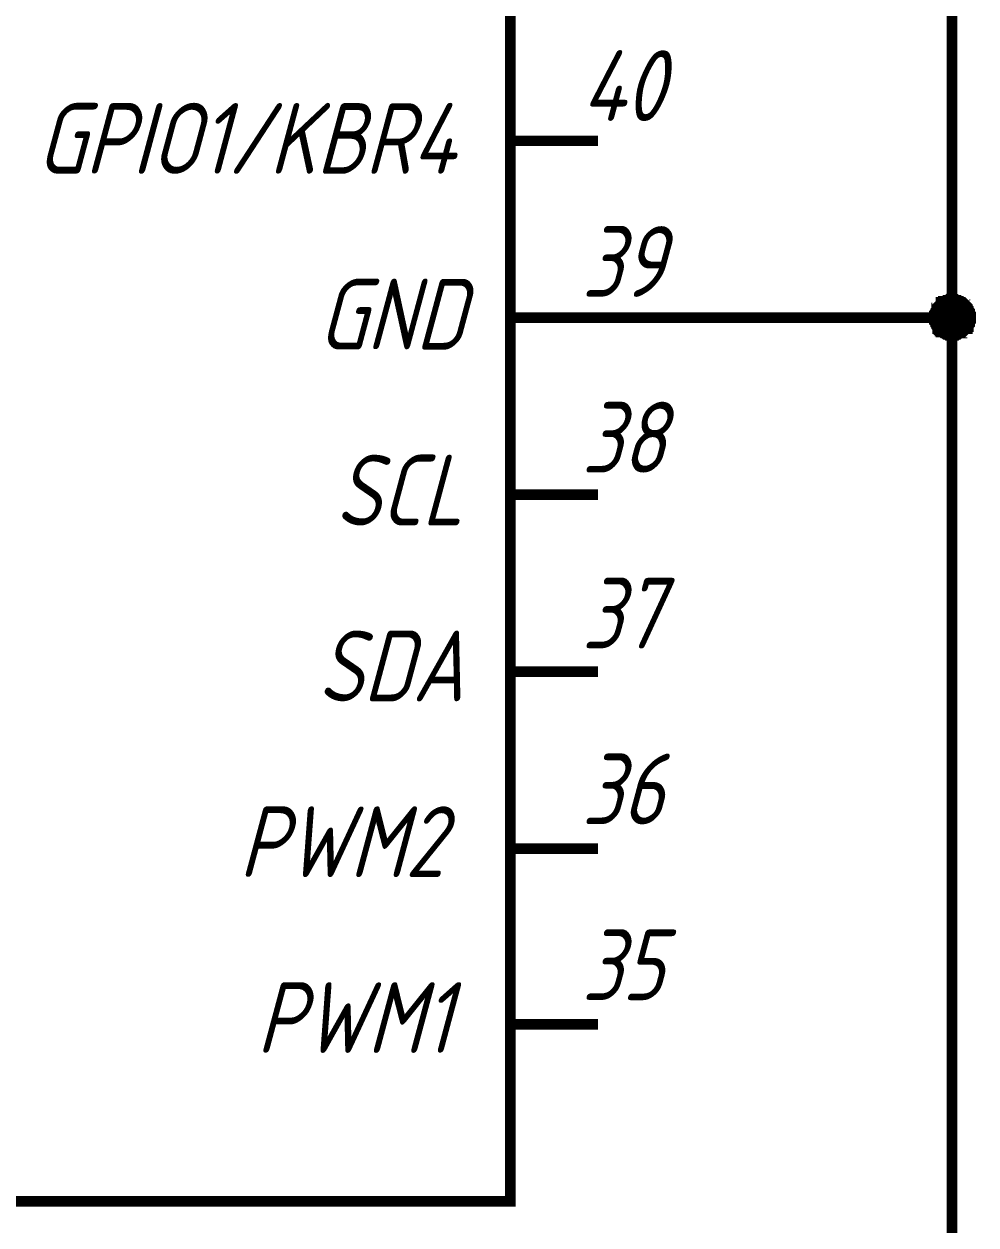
# Model space of a CAD drawing. Extents: x 260 to 1101, y 70 to 664.
# Drawn here: x 890.27 to 917.17, y 391.13 to 425.08 of the extents above; entities that cross this region are included whole.
import ezdxf

# ---------------------------------------------------------------- set-up
doc = ezdxf.new("R2010")
doc.units = 0
doc.header["$MEASUREMENT"] = 0
doc.layers.add('Sheet', color=255, linetype='CONTINUOUS')
doc.styles.add('GOST type A0', font='', dxfattribs={"oblique": 15, "height": 3.5})
doc.styles.get('GOST type A0').set_extended_font_data('GOST type A')

msp = doc.modelspace()

# ---------------------------------------------------------------- linework, layer by layer
at = {"layer": 'Sheet', "const_width": 0.3}
msp.add_lwpolyline([(846.521, 566.796), (904.006, 566.796), (904.006, 391.796), (846.521, 391.796), (846.521, 566.796)], close=True, dxfattribs=at)
at = {"layer": 'Sheet'}
for points, const_width in [([(906.49, 441.783), (916.49, 441.783), (916.49, 416.774), (916.49, 386.794)], 0.3), ([(904.006, 421.776), (906.49, 421.776)], 0.3), ([(915.993, 416.774), (915.993, 416.805), (915.993, 416.836), (915.993, 416.836), (915.993, 416.867), (915.993, 416.898), (916.024, 416.929), (916.024, 416.96), (916.024, 416.96), (916.055, 416.991), (916.055, 417.022), (916.055, 417.053), (916.087, 417.053), (916.087, 417.084), (916.118, 417.115), (916.118, 417.115), (916.149, 417.147), (916.149, 417.147), (916.18, 417.178), (916.18, 417.209), (916.211, 417.209), (916.242, 417.209), (916.242, 417.24), (916.273, 417.24), (916.304, 417.271), (916.304, 417.271), (916.335, 417.271), (916.366, 417.271), (916.397, 417.302), (916.428, 417.302), (916.428, 417.302), (916.459, 417.302), (916.49, 417.302)], 0.3), ([(915.993, 416.774), (915.993, 416.805), (915.993, 416.836), (915.993, 416.836), (915.993, 416.867), (915.993, 416.898), (916.024, 416.929), (916.024, 416.96), (916.024, 416.96), (916.055, 416.991), (916.055, 417.022), (916.055, 417.053), (916.087, 417.053), (916.087, 417.084), (916.118, 417.115), (916.118, 417.115), (916.149, 417.147), (916.149, 417.147), (916.18, 417.178), (916.18, 417.209), (916.211, 417.209), (916.242, 417.209), (916.242, 417.24), (916.273, 417.24), (916.304, 417.271), (916.304, 417.271), (916.335, 417.271), (916.366, 417.271), (916.397, 417.302), (916.428, 417.302), (916.428, 417.302), (916.459, 417.302), (916.49, 417.302)], 0.3), ([(915.993, 416.774), (915.993, 416.805), (915.993, 416.836), (915.993, 416.836), (915.993, 416.867), (915.993, 416.898), (916.024, 416.929), (916.024, 416.96), (916.024, 416.96), (916.055, 416.991), (916.055, 417.022), (916.055, 417.053), (916.087, 417.053), (916.087, 417.084), (916.118, 417.115), (916.118, 417.115), (916.149, 417.147), (916.149, 417.147), (916.18, 417.178), (916.18, 417.209), (916.211, 417.209), (916.242, 417.209), (916.242, 417.24), (916.273, 417.24), (916.304, 417.271), (916.304, 417.271), (916.335, 417.271), (916.366, 417.271), (916.397, 417.302), (916.428, 417.302), (916.428, 417.302), (916.459, 417.302), (916.49, 417.302)], 0.3), ([(915.993, 416.774), (915.993, 416.805), (915.993, 416.836), (915.993, 416.836), (915.993, 416.867), (915.993, 416.898), (916.024, 416.929), (916.024, 416.96), (916.024, 416.96), (916.055, 416.991), (916.055, 417.022), (916.055, 417.053), (916.087, 417.053), (916.087, 417.084), (916.118, 417.115), (916.118, 417.115), (916.149, 417.147), (916.149, 417.147), (916.18, 417.178), (916.18, 417.209), (916.211, 417.209), (916.242, 417.209), (916.242, 417.24), (916.273, 417.24), (916.304, 417.271), (916.304, 417.271), (916.335, 417.271), (916.366, 417.271), (916.397, 417.302), (916.428, 417.302), (916.428, 417.302), (916.459, 417.302), (916.49, 417.302)], 0.3), ([(915.993, 416.774), (915.993, 416.805), (915.993, 416.836), (915.993, 416.836), (915.993, 416.867), (915.993, 416.898), (916.024, 416.929), (916.024, 416.96), (916.024, 416.96), (916.055, 416.991), (916.055, 417.022), (916.055, 417.053), (916.087, 417.053), (916.087, 417.084), (916.118, 417.115), (916.118, 417.115), (916.149, 417.147), (916.149, 417.147), (916.18, 417.178), (916.18, 417.209), (916.211, 417.209), (916.242, 417.209), (916.242, 417.24), (916.273, 417.24), (916.304, 417.271), (916.304, 417.271), (916.335, 417.271), (916.366, 417.271), (916.397, 417.302), (916.428, 417.302), (916.428, 417.302), (916.459, 417.302), (916.49, 417.302)], 0.0991), ([(915.993, 416.774), (915.993, 416.805), (915.993, 416.836), (915.993, 416.836), (915.993, 416.867), (915.993, 416.898), (916.024, 416.929), (916.024, 416.96), (916.024, 416.96), (916.055, 416.991), (916.055, 417.022), (916.055, 417.053), (916.087, 417.053), (916.087, 417.084), (916.118, 417.115), (916.118, 417.115), (916.149, 417.147), (916.149, 417.147), (916.18, 417.178), (916.18, 417.209), (916.211, 417.209), (916.242, 417.209), (916.242, 417.24), (916.273, 417.24), (916.304, 417.271), (916.304, 417.271), (916.335, 417.271), (916.366, 417.271), (916.397, 417.302), (916.428, 417.302), (916.428, 417.302), (916.459, 417.302), (916.49, 417.302)], 0.0991), ([(915.993, 416.774), (915.993, 416.805), (915.993, 416.836), (915.993, 416.836), (915.993, 416.867), (915.993, 416.898), (916.024, 416.929), (916.024, 416.96), (916.024, 416.96), (916.055, 416.991), (916.055, 417.022), (916.055, 417.053), (916.087, 417.053), (916.087, 417.084), (916.118, 417.115), (916.118, 417.115), (916.149, 417.147), (916.149, 417.147), (916.18, 417.178), (916.18, 417.209), (916.211, 417.209), (916.242, 417.209), (916.242, 417.24), (916.273, 417.24), (916.304, 417.271), (916.304, 417.271), (916.335, 417.271), (916.366, 417.271), (916.397, 417.302), (916.428, 417.302), (916.428, 417.302), (916.459, 417.302), (916.49, 417.302)], 0.0991), ([(915.993, 416.774), (915.993, 416.805), (915.993, 416.836), (915.993, 416.836), (915.993, 416.867), (915.993, 416.898), (916.024, 416.929), (916.024, 416.96), (916.024, 416.96), (916.055, 416.991), (916.055, 417.022), (916.055, 417.053), (916.087, 417.053), (916.087, 417.084), (916.118, 417.115), (916.118, 417.115), (916.149, 417.147), (916.149, 417.147), (916.18, 417.178), (916.18, 417.209), (916.211, 417.209), (916.242, 417.209), (916.242, 417.24), (916.273, 417.24), (916.304, 417.271), (916.304, 417.271), (916.335, 417.271), (916.366, 417.271), (916.397, 417.302), (916.428, 417.302), (916.428, 417.302), (916.459, 417.302), (916.49, 417.302)], 0.0991), ([(916.49, 417.302), (916.49, 417.302)], 0.3), ([(916.49, 417.302), (916.521, 417.302), (916.552, 417.302), (916.552, 417.302), (916.583, 417.302), (916.615, 417.271), (916.646, 417.271), (916.677, 417.271), (916.677, 417.271), (916.708, 417.24), (916.739, 417.24), (916.77, 417.209), (916.77, 417.209), (916.801, 417.209), (916.832, 417.178), (916.832, 417.147), (916.863, 417.147), (916.863, 417.115), (916.894, 417.115), (916.925, 417.084), (916.925, 417.053), (916.925, 417.053), (916.956, 417.022), (916.956, 416.991), (916.987, 416.96), (916.987, 416.96), (916.987, 416.929), (916.987, 416.898), (917.018, 416.867), (917.018, 416.836), (917.018, 416.836), (917.018, 416.805), (917.018, 416.774)], 0.3), ([(916.49, 417.302), (916.49, 417.302)], 0.3), ([(916.49, 417.302), (916.521, 417.302), (916.552, 417.302), (916.552, 417.302), (916.583, 417.302), (916.615, 417.271), (916.646, 417.271), (916.677, 417.271), (916.677, 417.271), (916.708, 417.24), (916.739, 417.24), (916.77, 417.209), (916.77, 417.209), (916.801, 417.209), (916.832, 417.178), (916.832, 417.147), (916.863, 417.147), (916.863, 417.115), (916.894, 417.115), (916.925, 417.084), (916.925, 417.053), (916.925, 417.053), (916.956, 417.022), (916.956, 416.991), (916.987, 416.96), (916.987, 416.96), (916.987, 416.929), (916.987, 416.898), (917.018, 416.867), (917.018, 416.836), (917.018, 416.836), (917.018, 416.805), (917.018, 416.774)], 0.3), ([(916.49, 417.302), (916.49, 417.302)], 0.3), ([(916.49, 417.302), (916.521, 417.302), (916.552, 417.302), (916.552, 417.302), (916.583, 417.302), (916.615, 417.271), (916.646, 417.271), (916.677, 417.271), (916.677, 417.271), (916.708, 417.24), (916.739, 417.24), (916.77, 417.209), (916.77, 417.209), (916.801, 417.209), (916.832, 417.178), (916.832, 417.147), (916.863, 417.147), (916.863, 417.115), (916.894, 417.115), (916.925, 417.084), (916.925, 417.053), (916.925, 417.053), (916.956, 417.022), (916.956, 416.991), (916.987, 416.96), (916.987, 416.96), (916.987, 416.929), (916.987, 416.898), (917.018, 416.867), (917.018, 416.836), (917.018, 416.836), (917.018, 416.805), (917.018, 416.774)], 0.3), ([(916.49, 417.302), (916.49, 417.302)], 0.3), ([(916.49, 417.302), (916.521, 417.302), (916.552, 417.302), (916.552, 417.302), (916.583, 417.302), (916.615, 417.271), (916.646, 417.271), (916.677, 417.271), (916.677, 417.271), (916.708, 417.24), (916.739, 417.24), (916.77, 417.209), (916.77, 417.209), (916.801, 417.209), (916.832, 417.178), (916.832, 417.147), (916.863, 417.147), (916.863, 417.115), (916.894, 417.115), (916.925, 417.084), (916.925, 417.053), (916.925, 417.053), (916.956, 417.022), (916.956, 416.991), (916.987, 416.96), (916.987, 416.96), (916.987, 416.929), (916.987, 416.898), (917.018, 416.867), (917.018, 416.836), (917.018, 416.836), (917.018, 416.805), (917.018, 416.774)], 0.3), ([(916.49, 417.302), (916.49, 417.302)], 0.0991), ([(916.49, 417.302), (916.521, 417.302), (916.552, 417.302), (916.552, 417.302), (916.583, 417.302), (916.615, 417.271), (916.646, 417.271), (916.677, 417.271), (916.677, 417.271), (916.708, 417.24), (916.739, 417.24), (916.77, 417.209), (916.77, 417.209), (916.801, 417.209), (916.832, 417.178), (916.832, 417.147), (916.863, 417.147), (916.863, 417.115), (916.894, 417.115), (916.925, 417.084), (916.925, 417.053), (916.925, 417.053), (916.956, 417.022), (916.956, 416.991), (916.987, 416.96), (916.987, 416.96), (916.987, 416.929), (916.987, 416.898), (917.018, 416.867), (917.018, 416.836), (917.018, 416.836), (917.018, 416.805), (917.018, 416.774)], 0.0991), ([(916.49, 417.302), (916.49, 417.302)], 0.0991), ([(916.49, 417.302), (916.521, 417.302), (916.552, 417.302), (916.552, 417.302), (916.583, 417.302), (916.615, 417.271), (916.646, 417.271), (916.677, 417.271), (916.677, 417.271), (916.708, 417.24), (916.739, 417.24), (916.77, 417.209), (916.77, 417.209), (916.801, 417.209), (916.832, 417.178), (916.832, 417.147), (916.863, 417.147), (916.863, 417.115), (916.894, 417.115), (916.925, 417.084), (916.925, 417.053), (916.925, 417.053), (916.956, 417.022), (916.956, 416.991), (916.987, 416.96), (916.987, 416.96), (916.987, 416.929), (916.987, 416.898), (917.018, 416.867), (917.018, 416.836), (917.018, 416.836), (917.018, 416.805), (917.018, 416.774)], 0.0991), ([(916.49, 417.302), (916.49, 417.302)], 0.0991), ([(916.49, 417.302), (916.521, 417.302), (916.552, 417.302), (916.552, 417.302), (916.583, 417.302), (916.615, 417.271), (916.646, 417.271), (916.677, 417.271), (916.677, 417.271), (916.708, 417.24), (916.739, 417.24), (916.77, 417.209), (916.77, 417.209), (916.801, 417.209), (916.832, 417.178), (916.832, 417.147), (916.863, 417.147), (916.863, 417.115), (916.894, 417.115), (916.925, 417.084), (916.925, 417.053), (916.925, 417.053), (916.956, 417.022), (916.956, 416.991), (916.987, 416.96), (916.987, 416.96), (916.987, 416.929), (916.987, 416.898), (917.018, 416.867), (917.018, 416.836), (917.018, 416.836), (917.018, 416.805), (917.018, 416.774)], 0.0991), ([(916.49, 417.302), (916.49, 417.302)], 0.0991), ([(916.49, 417.302), (916.521, 417.302), (916.552, 417.302), (916.552, 417.302), (916.583, 417.302), (916.615, 417.271), (916.646, 417.271), (916.677, 417.271), (916.677, 417.271), (916.708, 417.24), (916.739, 417.24), (916.77, 417.209), (916.77, 417.209), (916.801, 417.209), (916.832, 417.178), (916.832, 417.147), (916.863, 417.147), (916.863, 417.115), (916.894, 417.115), (916.925, 417.084), (916.925, 417.053), (916.925, 417.053), (916.956, 417.022), (916.956, 416.991), (916.987, 416.96), (916.987, 416.96), (916.987, 416.929), (916.987, 416.898), (917.018, 416.867), (917.018, 416.836), (917.018, 416.836), (917.018, 416.805), (917.018, 416.774)], 0.0991), ([(904.006, 416.774), (906.49, 416.774)], 0.3), ([(906.49, 416.774), (916.49, 416.774)], 0.3), ([(916.49, 416.277), (916.459, 416.277), (916.428, 416.277), (916.428, 416.277), (916.397, 416.277), (916.366, 416.277), (916.335, 416.308), (916.304, 416.308), (916.304, 416.308), (916.273, 416.339), (916.242, 416.339), (916.242, 416.339), (916.211, 416.37), (916.18, 416.37), (916.18, 416.401), (916.149, 416.401), (916.149, 416.432), (916.118, 416.432), (916.118, 416.463), (916.087, 416.463), (916.087, 416.494), (916.055, 416.525), (916.055, 416.525), (916.055, 416.556), (916.024, 416.587), (916.024, 416.587), (916.024, 416.618), (915.993, 416.649), (915.993, 416.681), (915.993, 416.712), (915.993, 416.712), (915.993, 416.743), (915.993, 416.774)], 0.3), ([(915.993, 416.774), (915.993, 416.774)], 0.3), ([(916.49, 416.277), (916.459, 416.277), (916.428, 416.277), (916.428, 416.277), (916.397, 416.277), (916.366, 416.277), (916.335, 416.308), (916.304, 416.308), (916.304, 416.308), (916.273, 416.339), (916.242, 416.339), (916.242, 416.339), (916.211, 416.37), (916.18, 416.37), (916.18, 416.401), (916.149, 416.401), (916.149, 416.432), (916.118, 416.432), (916.118, 416.463), (916.087, 416.463), (916.087, 416.494), (916.055, 416.525), (916.055, 416.525), (916.055, 416.556), (916.024, 416.587), (916.024, 416.587), (916.024, 416.618), (915.993, 416.649), (915.993, 416.681), (915.993, 416.712), (915.993, 416.712), (915.993, 416.743), (915.993, 416.774)], 0.3), ([(915.993, 416.774), (915.993, 416.774)], 0.3), ([(916.49, 416.277), (916.459, 416.277), (916.428, 416.277), (916.428, 416.277), (916.397, 416.277), (916.366, 416.277), (916.335, 416.308), (916.304, 416.308), (916.304, 416.308), (916.273, 416.339), (916.242, 416.339), (916.242, 416.339), (916.211, 416.37), (916.18, 416.37), (916.18, 416.401), (916.149, 416.401), (916.149, 416.432), (916.118, 416.432), (916.118, 416.463), (916.087, 416.463), (916.087, 416.494), (916.055, 416.525), (916.055, 416.525), (916.055, 416.556), (916.024, 416.587), (916.024, 416.587), (916.024, 416.618), (915.993, 416.649), (915.993, 416.681), (915.993, 416.712), (915.993, 416.712), (915.993, 416.743), (915.993, 416.774)], 0.3), ([(915.993, 416.774), (915.993, 416.774)], 0.3), ([(916.49, 416.277), (916.459, 416.277), (916.428, 416.277), (916.428, 416.277), (916.397, 416.277), (916.366, 416.277), (916.335, 416.308), (916.304, 416.308), (916.304, 416.308), (916.273, 416.339), (916.242, 416.339), (916.242, 416.339), (916.211, 416.37), (916.18, 416.37), (916.18, 416.401), (916.149, 416.401), (916.149, 416.432), (916.118, 416.432), (916.118, 416.463), (916.087, 416.463), (916.087, 416.494), (916.055, 416.525), (916.055, 416.525), (916.055, 416.556), (916.024, 416.587), (916.024, 416.587), (916.024, 416.618), (915.993, 416.649), (915.993, 416.681), (915.993, 416.712), (915.993, 416.712), (915.993, 416.743), (915.993, 416.774)], 0.3), ([(915.993, 416.774), (915.993, 416.774)], 0.3), ([(916.49, 416.277), (916.459, 416.277), (916.428, 416.277), (916.428, 416.277), (916.397, 416.277), (916.366, 416.277), (916.335, 416.308), (916.304, 416.308), (916.304, 416.308), (916.273, 416.339), (916.242, 416.339), (916.242, 416.339), (916.211, 416.37), (916.18, 416.37), (916.18, 416.401), (916.149, 416.401), (916.149, 416.432), (916.118, 416.432), (916.118, 416.463), (916.087, 416.463), (916.087, 416.494), (916.055, 416.525), (916.055, 416.525), (916.055, 416.556), (916.024, 416.587), (916.024, 416.587), (916.024, 416.618), (915.993, 416.649), (915.993, 416.681), (915.993, 416.712), (915.993, 416.712), (915.993, 416.743), (915.993, 416.774)], 0.0991), ([(915.993, 416.774), (915.993, 416.774)], 0.0991), ([(916.49, 416.277), (916.459, 416.277), (916.428, 416.277), (916.428, 416.277), (916.397, 416.277), (916.366, 416.277), (916.335, 416.308), (916.304, 416.308), (916.304, 416.308), (916.273, 416.339), (916.242, 416.339), (916.242, 416.339), (916.211, 416.37), (916.18, 416.37), (916.18, 416.401), (916.149, 416.401), (916.149, 416.432), (916.118, 416.432), (916.118, 416.463), (916.087, 416.463), (916.087, 416.494), (916.055, 416.525), (916.055, 416.525), (916.055, 416.556), (916.024, 416.587), (916.024, 416.587), (916.024, 416.618), (915.993, 416.649), (915.993, 416.681), (915.993, 416.712), (915.993, 416.712), (915.993, 416.743), (915.993, 416.774)], 0.0991), ([(915.993, 416.774), (915.993, 416.774)], 0.0991), ([(916.49, 416.277), (916.459, 416.277), (916.428, 416.277), (916.428, 416.277), (916.397, 416.277), (916.366, 416.277), (916.335, 416.308), (916.304, 416.308), (916.304, 416.308), (916.273, 416.339), (916.242, 416.339), (916.242, 416.339), (916.211, 416.37), (916.18, 416.37), (916.18, 416.401), (916.149, 416.401), (916.149, 416.432), (916.118, 416.432), (916.118, 416.463), (916.087, 416.463), (916.087, 416.494), (916.055, 416.525), (916.055, 416.525), (916.055, 416.556), (916.024, 416.587), (916.024, 416.587), (916.024, 416.618), (915.993, 416.649), (915.993, 416.681), (915.993, 416.712), (915.993, 416.712), (915.993, 416.743), (915.993, 416.774)], 0.0991), ([(915.993, 416.774), (915.993, 416.774)], 0.0991), ([(916.49, 416.277), (916.459, 416.277), (916.428, 416.277), (916.428, 416.277), (916.397, 416.277), (916.366, 416.277), (916.335, 416.308), (916.304, 416.308), (916.304, 416.308), (916.273, 416.339), (916.242, 416.339), (916.242, 416.339), (916.211, 416.37), (916.18, 416.37), (916.18, 416.401), (916.149, 416.401), (916.149, 416.432), (916.118, 416.432), (916.118, 416.463), (916.087, 416.463), (916.087, 416.494), (916.055, 416.525), (916.055, 416.525), (916.055, 416.556), (916.024, 416.587), (916.024, 416.587), (916.024, 416.618), (915.993, 416.649), (915.993, 416.681), (915.993, 416.712), (915.993, 416.712), (915.993, 416.743), (915.993, 416.774)], 0.0991), ([(915.993, 416.774), (915.993, 416.774)], 0.0991), ([(917.018, 416.774), (917.018, 416.743), (917.018, 416.712), (917.018, 416.712), (917.018, 416.681), (916.987, 416.649), (916.987, 416.618), (916.987, 416.587), (916.987, 416.587), (916.956, 416.556), (916.956, 416.525), (916.925, 416.525), (916.925, 416.494), (916.925, 416.463), (916.894, 416.463), (916.863, 416.432), (916.863, 416.432), (916.832, 416.401), (916.832, 416.401), (916.801, 416.37), (916.77, 416.37), (916.77, 416.339), (916.739, 416.339), (916.708, 416.339), (916.677, 416.308), (916.677, 416.308), (916.646, 416.308), (916.615, 416.277), (916.583, 416.277), (916.552, 416.277), (916.552, 416.277), (916.521, 416.277), (916.49, 416.277)], 0.3), ([(917.018, 416.774), (917.018, 416.743), (917.018, 416.712), (917.018, 416.712), (917.018, 416.681), (916.987, 416.649), (916.987, 416.618), (916.987, 416.587), (916.987, 416.587), (916.956, 416.556), (916.956, 416.525), (916.925, 416.525), (916.925, 416.494), (916.925, 416.463), (916.894, 416.463), (916.863, 416.432), (916.863, 416.432), (916.832, 416.401), (916.832, 416.401), (916.801, 416.37), (916.77, 416.37), (916.77, 416.339), (916.739, 416.339), (916.708, 416.339), (916.677, 416.308), (916.677, 416.308), (916.646, 416.308), (916.615, 416.277), (916.583, 416.277), (916.552, 416.277), (916.552, 416.277), (916.521, 416.277), (916.49, 416.277)], 0.3), ([(917.018, 416.774), (917.018, 416.743), (917.018, 416.712), (917.018, 416.712), (917.018, 416.681), (916.987, 416.649), (916.987, 416.618), (916.987, 416.587), (916.987, 416.587), (916.956, 416.556), (916.956, 416.525), (916.925, 416.525), (916.925, 416.494), (916.925, 416.463), (916.894, 416.463), (916.863, 416.432), (916.863, 416.432), (916.832, 416.401), (916.832, 416.401), (916.801, 416.37), (916.77, 416.37), (916.77, 416.339), (916.739, 416.339), (916.708, 416.339), (916.677, 416.308), (916.677, 416.308), (916.646, 416.308), (916.615, 416.277), (916.583, 416.277), (916.552, 416.277), (916.552, 416.277), (916.521, 416.277), (916.49, 416.277)], 0.3), ([(917.018, 416.774), (917.018, 416.743), (917.018, 416.712), (917.018, 416.712), (917.018, 416.681), (916.987, 416.649), (916.987, 416.618), (916.987, 416.587), (916.987, 416.587), (916.956, 416.556), (916.956, 416.525), (916.925, 416.525), (916.925, 416.494), (916.925, 416.463), (916.894, 416.463), (916.863, 416.432), (916.863, 416.432), (916.832, 416.401), (916.832, 416.401), (916.801, 416.37), (916.77, 416.37), (916.77, 416.339), (916.739, 416.339), (916.708, 416.339), (916.677, 416.308), (916.677, 416.308), (916.646, 416.308), (916.615, 416.277), (916.583, 416.277), (916.552, 416.277), (916.552, 416.277), (916.521, 416.277), (916.49, 416.277)], 0.3), ([(917.018, 416.774), (917.018, 416.743), (917.018, 416.712), (917.018, 416.712), (917.018, 416.681), (916.987, 416.649), (916.987, 416.618), (916.987, 416.587), (916.987, 416.587), (916.956, 416.556), (916.956, 416.525), (916.925, 416.525), (916.925, 416.494), (916.925, 416.463), (916.894, 416.463), (916.863, 416.432), (916.863, 416.432), (916.832, 416.401), (916.832, 416.401), (916.801, 416.37), (916.77, 416.37), (916.77, 416.339), (916.739, 416.339), (916.708, 416.339), (916.677, 416.308), (916.677, 416.308), (916.646, 416.308), (916.615, 416.277), (916.583, 416.277), (916.552, 416.277), (916.552, 416.277), (916.521, 416.277), (916.49, 416.277)], 0.0991), ([(917.018, 416.774), (917.018, 416.743), (917.018, 416.712), (917.018, 416.712), (917.018, 416.681), (916.987, 416.649), (916.987, 416.618), (916.987, 416.587), (916.987, 416.587), (916.956, 416.556), (916.956, 416.525), (916.925, 416.525), (916.925, 416.494), (916.925, 416.463), (916.894, 416.463), (916.863, 416.432), (916.863, 416.432), (916.832, 416.401), (916.832, 416.401), (916.801, 416.37), (916.77, 416.37), (916.77, 416.339), (916.739, 416.339), (916.708, 416.339), (916.677, 416.308), (916.677, 416.308), (916.646, 416.308), (916.615, 416.277), (916.583, 416.277), (916.552, 416.277), (916.552, 416.277), (916.521, 416.277), (916.49, 416.277)], 0.0991), ([(917.018, 416.774), (917.018, 416.743), (917.018, 416.712), (917.018, 416.712), (917.018, 416.681), (916.987, 416.649), (916.987, 416.618), (916.987, 416.587), (916.987, 416.587), (916.956, 416.556), (916.956, 416.525), (916.925, 416.525), (916.925, 416.494), (916.925, 416.463), (916.894, 416.463), (916.863, 416.432), (916.863, 416.432), (916.832, 416.401), (916.832, 416.401), (916.801, 416.37), (916.77, 416.37), (916.77, 416.339), (916.739, 416.339), (916.708, 416.339), (916.677, 416.308), (916.677, 416.308), (916.646, 416.308), (916.615, 416.277), (916.583, 416.277), (916.552, 416.277), (916.552, 416.277), (916.521, 416.277), (916.49, 416.277)], 0.0991), ([(917.018, 416.774), (917.018, 416.743), (917.018, 416.712), (917.018, 416.712), (917.018, 416.681), (916.987, 416.649), (916.987, 416.618), (916.987, 416.587), (916.987, 416.587), (916.956, 416.556), (916.956, 416.525), (916.925, 416.525), (916.925, 416.494), (916.925, 416.463), (916.894, 416.463), (916.863, 416.432), (916.863, 416.432), (916.832, 416.401), (916.832, 416.401), (916.801, 416.37), (916.77, 416.37), (916.77, 416.339), (916.739, 416.339), (916.708, 416.339), (916.677, 416.308), (916.677, 416.308), (916.646, 416.308), (916.615, 416.277), (916.583, 416.277), (916.552, 416.277), (916.552, 416.277), (916.521, 416.277), (916.49, 416.277)], 0.0991), ([(917.018, 416.774), (917.018, 416.774), (917.018, 416.774), (917.018, 416.774), (917.018, 416.774), (917.018, 416.774), (917.018, 416.774), (917.018, 416.774), (917.018, 416.774), (917.018, 416.774), (917.018, 416.774), (917.018, 416.774), (917.018, 416.774), (917.018, 416.774), (917.018, 416.774), (917.018, 416.774), (917.018, 416.774), (917.018, 416.774), (917.018, 416.774), (917.018, 416.774), (917.018, 416.774), (917.018, 416.774), (917.018, 416.774), (917.018, 416.774), (917.018, 416.774), (917.018, 416.774), (917.018, 416.774), (917.018, 416.774), (917.018, 416.774), (917.018, 416.774), (917.018, 416.774), (917.018, 416.774), (917.018, 416.774)], 0.3), ([(917.018, 416.774), (917.018, 416.774)], 0.3), ([(917.018, 416.774), (917.018, 416.774), (917.018, 416.774), (917.018, 416.774), (917.018, 416.774), (917.018, 416.774), (917.018, 416.774), (917.018, 416.774), (917.018, 416.774), (917.018, 416.774), (917.018, 416.774), (917.018, 416.774), (917.018, 416.774), (917.018, 416.774), (917.018, 416.774), (917.018, 416.774), (917.018, 416.774), (917.018, 416.774), (917.018, 416.774), (917.018, 416.774), (917.018, 416.774), (917.018, 416.774), (917.018, 416.774), (917.018, 416.774), (917.018, 416.774), (917.018, 416.774), (917.018, 416.774), (917.018, 416.774), (917.018, 416.774), (917.018, 416.774), (917.018, 416.774), (917.018, 416.774), (917.018, 416.774)], 0.3), ([(917.018, 416.774), (917.018, 416.774)], 0.3), ([(917.018, 416.774), (917.018, 416.774), (917.018, 416.774), (917.018, 416.774), (917.018, 416.774), (917.018, 416.774), (917.018, 416.774), (917.018, 416.774), (917.018, 416.774), (917.018, 416.774), (917.018, 416.774), (917.018, 416.774), (917.018, 416.774), (917.018, 416.774), (917.018, 416.774), (917.018, 416.774), (917.018, 416.774), (917.018, 416.774), (917.018, 416.774), (917.018, 416.774), (917.018, 416.774), (917.018, 416.774), (917.018, 416.774), (917.018, 416.774), (917.018, 416.774), (917.018, 416.774), (917.018, 416.774), (917.018, 416.774), (917.018, 416.774), (917.018, 416.774), (917.018, 416.774), (917.018, 416.774), (917.018, 416.774)], 0.3), ([(917.018, 416.774), (917.018, 416.774)], 0.3), ([(917.018, 416.774), (917.018, 416.774), (917.018, 416.774), (917.018, 416.774), (917.018, 416.774), (917.018, 416.774), (917.018, 416.774), (917.018, 416.774), (917.018, 416.774), (917.018, 416.774), (917.018, 416.774), (917.018, 416.774), (917.018, 416.774), (917.018, 416.774), (917.018, 416.774), (917.018, 416.774), (917.018, 416.774), (917.018, 416.774), (917.018, 416.774), (917.018, 416.774), (917.018, 416.774), (917.018, 416.774), (917.018, 416.774), (917.018, 416.774), (917.018, 416.774), (917.018, 416.774), (917.018, 416.774), (917.018, 416.774), (917.018, 416.774), (917.018, 416.774), (917.018, 416.774), (917.018, 416.774), (917.018, 416.774)], 0.3), ([(917.018, 416.774), (917.018, 416.774)], 0.3), ([(917.018, 416.774), (917.018, 416.774), (917.018, 416.774), (917.018, 416.774), (917.018, 416.774), (917.018, 416.774), (917.018, 416.774), (917.018, 416.774), (917.018, 416.774), (917.018, 416.774), (917.018, 416.774), (917.018, 416.774), (917.018, 416.774), (917.018, 416.774), (917.018, 416.774), (917.018, 416.774), (917.018, 416.774), (917.018, 416.774), (917.018, 416.774), (917.018, 416.774), (917.018, 416.774), (917.018, 416.774), (917.018, 416.774), (917.018, 416.774), (917.018, 416.774), (917.018, 416.774), (917.018, 416.774), (917.018, 416.774), (917.018, 416.774), (917.018, 416.774), (917.018, 416.774), (917.018, 416.774), (917.018, 416.774)], 0.0991), ([(917.018, 416.774), (917.018, 416.774)], 0.0991), ([(917.018, 416.774), (917.018, 416.774), (917.018, 416.774), (917.018, 416.774), (917.018, 416.774), (917.018, 416.774), (917.018, 416.774), (917.018, 416.774), (917.018, 416.774), (917.018, 416.774), (917.018, 416.774), (917.018, 416.774), (917.018, 416.774), (917.018, 416.774), (917.018, 416.774), (917.018, 416.774), (917.018, 416.774), (917.018, 416.774), (917.018, 416.774), (917.018, 416.774), (917.018, 416.774), (917.018, 416.774), (917.018, 416.774), (917.018, 416.774), (917.018, 416.774), (917.018, 416.774), (917.018, 416.774), (917.018, 416.774), (917.018, 416.774), (917.018, 416.774), (917.018, 416.774), (917.018, 416.774), (917.018, 416.774)], 0.0991), ([(917.018, 416.774), (917.018, 416.774)], 0.0991), ([(917.018, 416.774), (917.018, 416.774), (917.018, 416.774), (917.018, 416.774), (917.018, 416.774), (917.018, 416.774), (917.018, 416.774), (917.018, 416.774), (917.018, 416.774), (917.018, 416.774), (917.018, 416.774), (917.018, 416.774), (917.018, 416.774), (917.018, 416.774), (917.018, 416.774), (917.018, 416.774), (917.018, 416.774), (917.018, 416.774), (917.018, 416.774), (917.018, 416.774), (917.018, 416.774), (917.018, 416.774), (917.018, 416.774), (917.018, 416.774), (917.018, 416.774), (917.018, 416.774), (917.018, 416.774), (917.018, 416.774), (917.018, 416.774), (917.018, 416.774), (917.018, 416.774), (917.018, 416.774), (917.018, 416.774)], 0.0991), ([(917.018, 416.774), (917.018, 416.774)], 0.0991), ([(917.018, 416.774), (917.018, 416.774), (917.018, 416.774), (917.018, 416.774), (917.018, 416.774), (917.018, 416.774), (917.018, 416.774), (917.018, 416.774), (917.018, 416.774), (917.018, 416.774), (917.018, 416.774), (917.018, 416.774), (917.018, 416.774), (917.018, 416.774), (917.018, 416.774), (917.018, 416.774), (917.018, 416.774), (917.018, 416.774), (917.018, 416.774), (917.018, 416.774), (917.018, 416.774), (917.018, 416.774), (917.018, 416.774), (917.018, 416.774), (917.018, 416.774), (917.018, 416.774), (917.018, 416.774), (917.018, 416.774), (917.018, 416.774), (917.018, 416.774), (917.018, 416.774), (917.018, 416.774), (917.018, 416.774)], 0.0991), ([(917.018, 416.774), (917.018, 416.774)], 0.0991), ([(904.006, 411.772), (906.49, 411.772)], 0.3), ([(904.006, 406.77), (906.49, 406.77)], 0.3), ([(904.006, 401.768), (906.49, 401.768)], 0.3), ([(904.006, 396.798), (906.49, 396.798)], 0.3)]:
    msp.add_lwpolyline(points, dxfattribs=dict(at, const_width=const_width))
at = {"layer": 'Sheet', "const_width": 0.508}
msp.add_lwpolyline([(916.309, 416.797, 1), (916.817, 416.797, 1)], format="xyb", close=True, dxfattribs=at)

# ---------------------------------------------------------------- texts
at = {"layer": 'Sheet', "style": 'GOST type A0', "oblique": 15}
for s, p in [('40', (906.024, 422.335)), ('GPIO1/KBR4', (890.621, 420.844)), ('39', (906.024, 417.364)), ('GND', (898.571, 415.873)), ('38', (906.024, 412.393)), ('SCL', (899.068, 410.902)), ('37', (906.024, 407.423)), ('SDA', (898.571, 405.931)), ('36', (906.024, 402.452)), ('PWM2', (896.335, 400.961)), ('35', (906.024, 397.481)), ('PWM1', (896.832, 395.99))]:
    msp.add_text(s, height=2, dxfattribs=at).set_placement(p)

doc.saveas('drawing.dxf')
